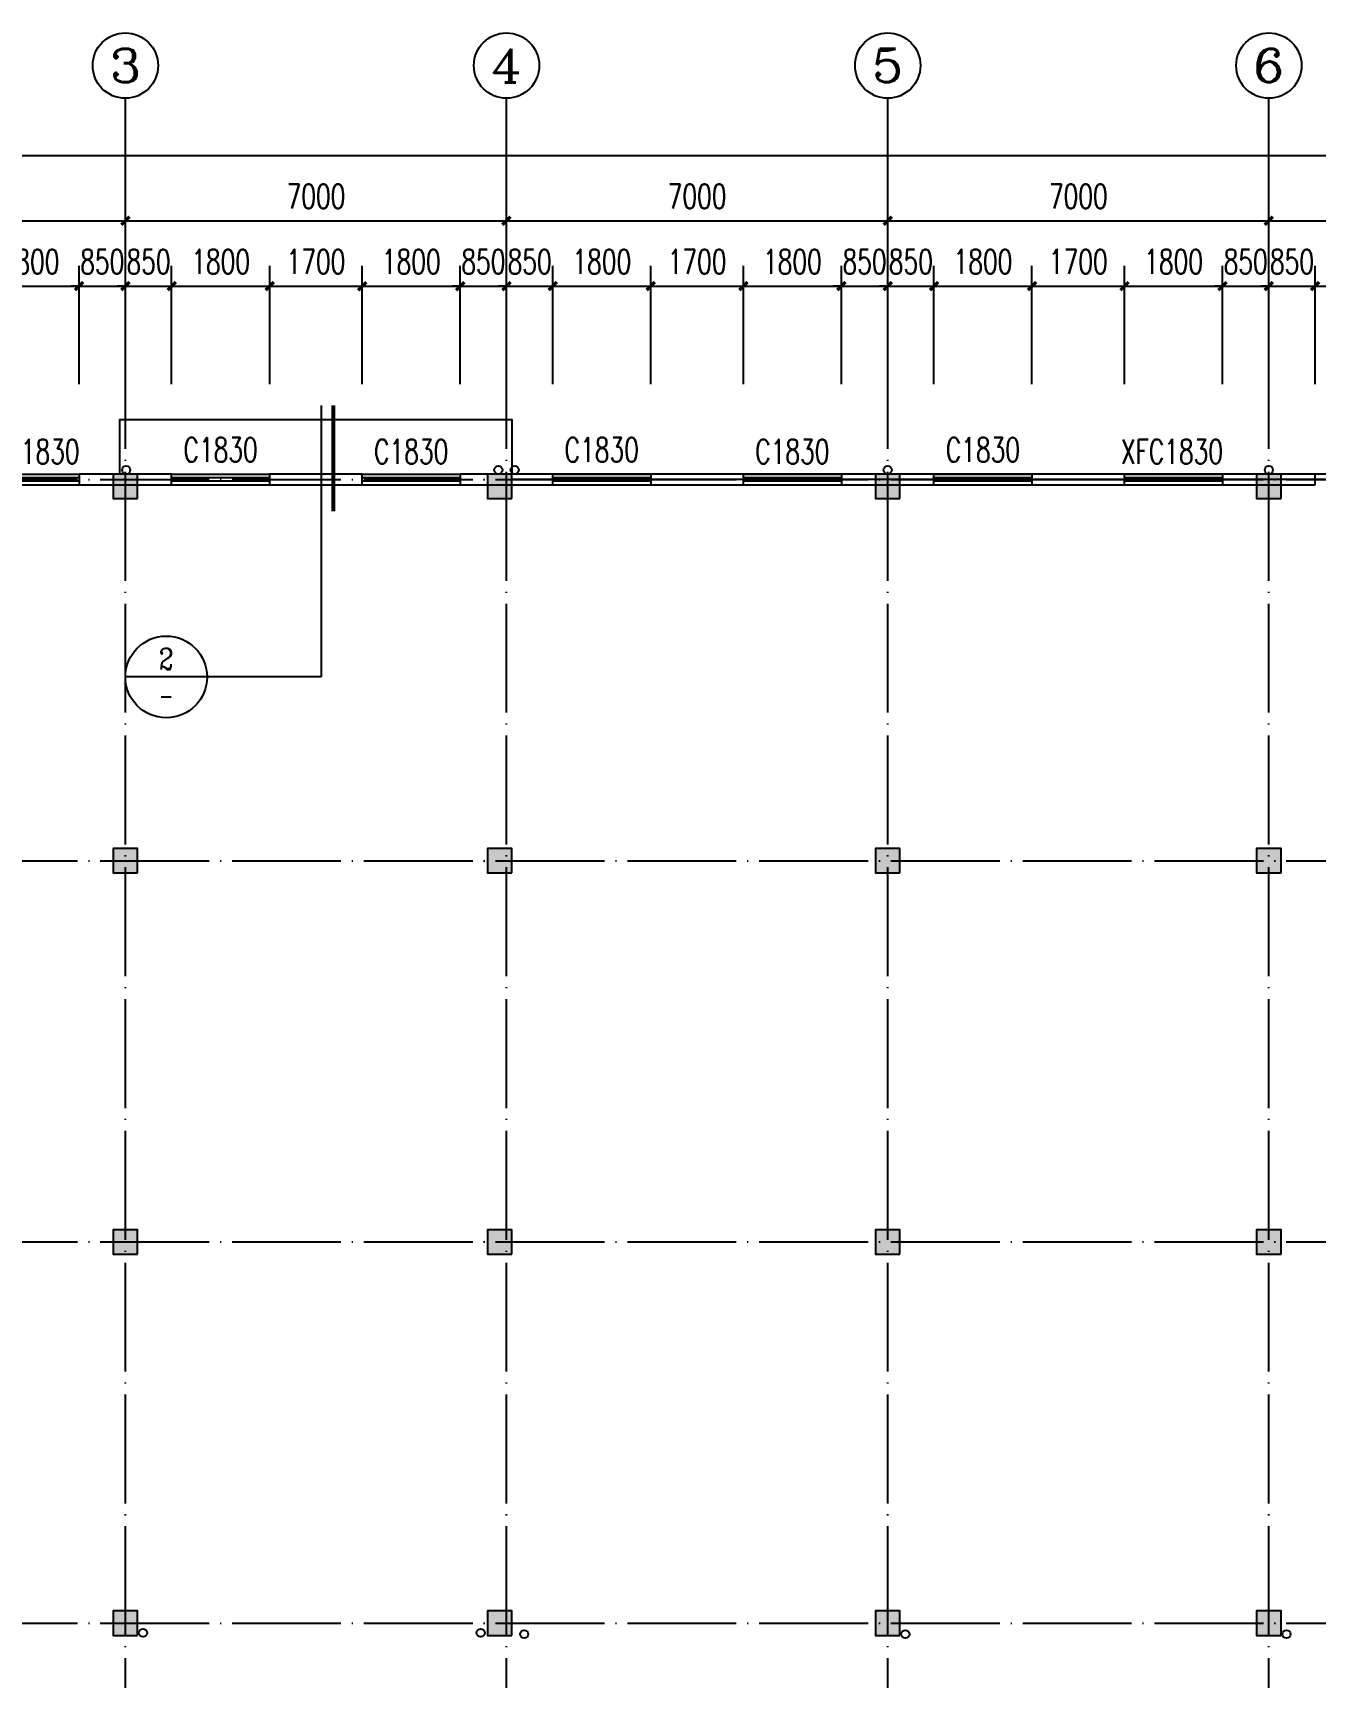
# Model space of a CAD drawing. Extents: x -4747 to 1060961, y -766984 to 396631.
# Drawn here: x 490846 to 514395, y -48053 to -17864 of the extents above; entities that cross this region are included whole.
import ezdxf
from ezdxf.enums import TextEntityAlignment as Align

# ---------------------------------------------------------------- set-up
doc = ezdxf.new("R2010")
doc.units = 0
doc.header["$LTSCALE"] = 1000
doc.header["$MEASUREMENT"] = 0
doc.linetypes.add('DOTE', pattern=[2.42, 2, -0.2, 0.02, -0.2])
doc.layers.get('0').update_dxf_attribs({"linetype": 'CONTINUOUS'})
doc.layers.get('DEFPOINTS').update_dxf_attribs({"linetype": 'CONTINUOUS'})
for name, color, linetype in [('AXIS', 3, 'CONTINUOUS'), ('AXIS_TEXT', 7, 'CONTINUOUS'), ('DIM_IDEN', 3, 'CONTINUOUS'), ('DOTE', 1, 'DOTE'), ('PUB_DIM', 3, 'CONTINUOUS'), ('PUB_TEXT', 7, 'CONTINUOUS'), ('WALL', 6, 'CONTINUOUS'), ('WINDOW', 4, 'CONTINUOUS'), ('WINDOW_TEXT', 7, 'CONTINUOUS'), ('屋面', 4, 'CONTINUOUS'), ('柱', 2, 'CONTINUOUS'), ('柱涂实', 54, 'CONTINUOUS'), ('雨水管', 2, 'CONTINUOUS'), ('面积计算', 7, 'CONTINUOUS')]:
    doc.layers.add(name, color=color, linetype=linetype)
doc.styles.add('_TCH_AXIS', font='COMPLEX', dxfattribs={"bigfont": 'GBCBIG'})
doc.styles.add('_TCH_LABEL', font='COMPLEX', dxfattribs={"bigfont": 'GBCBIG'})
doc.styles.add('_TCH_WINDOW', font='SIMPLEX', dxfattribs={"height": 3.5, "bigfont": 'GBCBIG'})
doc.styles.add('COMPLEX', font='complex_.ttf')
doc.styles.add('DIM_FONT', font='SIMPLEX', dxfattribs={"width": 0.7, "bigfont": 'GBCBIG'})
doc.dimstyles.new('DIMN150', dxfattribs={"dimscale": 1.5, "dimtxt": 300, "dimasz": 100, "dimexe": 250, "dimexo": 300, "dimgap": 150, "dimtad": 1, "dimdec": 0, "dimzin": 0, "dimtxsty": 'DIM_FONT', "dimblk": 'ARCHTICK', "dimcen": 0.09, "dimclrt": 7, "dimazin": 3, "dimtfac": 1, "dimtdec": 0, "dimtix": 1, "dimtmove": 0, "dimatfit": 3, "dimtolj": 1, "dimtzin": 0})

# ---------------------------------------------------------------- blocks, each defined once
blk = doc.blocks.new('A$C22EA1380')
at = {"layer": '柱涂实'}
for points in [[(14325, 41750), (14325, 42200), (13875, 42200), (13875, 41750)], [(21200, 41750), (21200, 42200), (20750, 42200), (20750, 41750)], [(28325, 41750), (28325, 42200), (27875, 42200), (27875, 41750)], [(35325, 41750), (35325, 42200), (34875, 42200), (34875, 41750)], [(14325, 34875), (14325, 35325), (13875, 35325), (13875, 34875)], [(21200, 34875), (21200, 35325), (20750, 35325), (20750, 34875)], [(28325, 34875), (28325, 35325), (27875, 35325), (27875, 34875)], [(35325, 34875), (35325, 35325), (34875, 35325), (34875, 34875)], [(14325, 27875), (14325, 28325), (13875, 28325), (13875, 27875)], [(21200, 27875), (21200, 28325), (20750, 28325), (20750, 27875)], [(28325, 27875), (28325, 28325), (27875, 28325), (27875, 27875)], [(35325, 27875), (35325, 28325), (34875, 28325), (34875, 27875)], [(14325, 20875), (14325, 21325), (13875, 21325), (13875, 20875)], [(21200, 20875), (21200, 21325), (20750, 21325), (20750, 20875)], [(28325, 20875), (28325, 21325), (27875, 21325), (27875, 20875)], [(35325, 20875), (35325, 21325), (34875, 21325), (34875, 20875)]]:
    blk.add_hatch(color=256, dxfattribs=at).paths.add_polyline_path(points)
at = {"layer": '柱'}
for points in [[(14325, 41750), (14325, 42200), (13875, 42200), (13875, 41750)], [(21200, 41750), (21200, 42200), (20750, 42200), (20750, 41750)], [(28325, 41750), (28325, 42200), (27875, 42200), (27875, 41750)], [(35325, 41750), (35325, 42200), (34875, 42200), (34875, 41750)], [(14325, 34875), (14325, 35325), (13875, 35325), (13875, 34875)], [(21200, 34875), (21200, 35325), (20750, 35325), (20750, 34875)], [(28325, 34875), (28325, 35325), (27875, 35325), (27875, 34875)], [(35325, 34875), (35325, 35325), (34875, 35325), (34875, 34875)], [(14325, 27875), (14325, 28325), (13875, 28325), (13875, 27875)], [(21200, 27875), (21200, 28325), (20750, 28325), (20750, 27875)], [(28325, 27875), (28325, 28325), (27875, 28325), (27875, 27875)], [(35325, 27875), (35325, 28325), (34875, 28325), (34875, 27875)], [(14325, 20875), (14325, 21325), (13875, 21325), (13875, 20875)], [(21200, 20875), (21200, 21325), (20750, 21325), (20750, 20875)], [(28325, 20875), (28325, 21325), (27875, 21325), (27875, 20875)], [(35325, 20875), (35325, 21325), (34875, 21325), (34875, 20875)]]:
    blk.add_lwpolyline(points, close=True, dxfattribs=at)
at = {"layer": '柱涂实', "linetype": 'CONTINUOUS'}
for points in [[(14325, 41750), (14325, 42200), (13875, 42200), (13875, 41750)], [(21200, 41750), (21200, 42200), (20750, 42200), (20750, 41750)], [(28325, 41750), (28325, 42200), (27875, 42200), (27875, 41750)], [(35325, 41750), (35325, 42200), (34875, 42200), (34875, 41750)], [(14325, 34875), (14325, 35325), (13875, 35325), (13875, 34875)], [(21200, 34875), (21200, 35325), (20750, 35325), (20750, 34875)], [(28325, 34875), (28325, 35325), (27875, 35325), (27875, 34875)], [(35325, 34875), (35325, 35325), (34875, 35325), (34875, 34875)], [(14325, 27875), (14325, 28325), (13875, 28325), (13875, 27875)], [(21200, 27875), (21200, 28325), (20750, 28325), (20750, 27875)], [(28325, 27875), (28325, 28325), (27875, 28325), (27875, 27875)], [(35325, 27875), (35325, 28325), (34875, 28325), (34875, 27875)], [(14325, 20875), (14325, 21325), (13875, 21325), (13875, 20875)], [(21200, 20875), (21200, 21325), (20750, 21325), (20750, 20875)], [(28325, 20875), (28325, 21325), (27875, 21325), (27875, 20875)], [(35325, 20875), (35325, 21325), (34875, 21325), (34875, 20875)]]:
    blk.add_lwpolyline(points, close=True, dxfattribs=at)
blk = doc.blocks.new('_ARCHTICK')
at = {"color": 0, "linetype": 'BYBLOCK', "const_width": 0.4}
blk.add_lwpolyline([(-0.5, -0.5), (0.5, 0.5)], dxfattribs=at)
blk = doc.blocks.new('*D1109')
at = {"layer": 'DEFPOINTS', "color": 0}
for p in [(491695, -22514), (489895, -24764), (491695, -24764)]:
    blk.add_point(p, dxfattribs=at)
at = {"layer": 'PUB_DIM', "color": 0}
for p, q in [((489895, -24314), (489895, -22139)), ((491695, -24314), (491695, -22139)), ((489895, -22514), (491695, -22514))]:
    blk.add_line(p, q, dxfattribs=at)
at = {"layer": 'PUB_DIM', "color": 0, "xscale": 150, "yscale": 150, "zscale": 150, "rotation": 180}
blk.add_blockref('_ARCHTICK', (489895, -22514), dxfattribs=at)
at = {"layer": 'PUB_DIM', "color": 0, "xscale": 150, "yscale": 150, "zscale": 150}
blk.add_blockref('_ARCHTICK', (491695, -22514), dxfattribs=at)
at = {"layer": 'PUB_DIM', "color": 7, "insert": (490795, -22064), "char_height": 450, "attachment_point": 5, "style": 'DIM_FONT'}
blk.add_mtext('\\A1;1800', dxfattribs=at)
blk = doc.blocks.new('*D1110')
at = {"layer": 'DEFPOINTS', "color": 0}
for p in [(492545, -22514), (491695, -24764), (492545, -24764)]:
    blk.add_point(p, dxfattribs=at)
at = {"layer": 'PUB_DIM', "color": 0}
for p, q in [((491695, -24314), (491695, -22139)), ((492545, -24314), (492545, -22139)), ((491695, -22514), (491545, -22514)), ((491695, -22514), (492545, -22514)), ((492545, -22514), (492695, -22514))]:
    blk.add_line(p, q, dxfattribs=at)
at = {"layer": 'PUB_DIM', "color": 0, "xscale": 150, "yscale": 150, "zscale": 150}
blk.add_blockref('_ARCHTICK', (491695, -22514), dxfattribs=at)
at = {"layer": 'PUB_DIM', "color": 0, "xscale": 150, "yscale": 150, "zscale": 150, "rotation": 180}
blk.add_blockref('_ARCHTICK', (492545, -22514), dxfattribs=at)
at = {"layer": 'PUB_DIM', "color": 7, "insert": (492120, -22064), "char_height": 450, "attachment_point": 5, "style": 'DIM_FONT'}
blk.add_mtext('\\A1;850', dxfattribs=at)
blk = doc.blocks.new('*D1111')
at = {"layer": 'DEFPOINTS', "color": 0}
for p in [(493395, -22514), (492545, -24764), (493395, -24764)]:
    blk.add_point(p, dxfattribs=at)
at = {"layer": 'PUB_DIM', "color": 0}
for p, q in [((492545, -24314), (492545, -22139)), ((493395, -24314), (493395, -22139)), ((492545, -22514), (492395, -22514)), ((492545, -22514), (493395, -22514)), ((493395, -22514), (493545, -22514))]:
    blk.add_line(p, q, dxfattribs=at)
at = {"layer": 'PUB_DIM', "color": 0, "xscale": 150, "yscale": 150, "zscale": 150}
blk.add_blockref('_ARCHTICK', (492545, -22514), dxfattribs=at)
at = {"layer": 'PUB_DIM', "color": 0, "xscale": 150, "yscale": 150, "zscale": 150, "rotation": 180}
blk.add_blockref('_ARCHTICK', (493395, -22514), dxfattribs=at)
at = {"layer": 'PUB_DIM', "color": 7, "insert": (492970, -22064), "char_height": 450, "attachment_point": 5, "style": 'DIM_FONT'}
blk.add_mtext('\\A1;850', dxfattribs=at)
blk = doc.blocks.new('*D1112')
at = {"layer": 'DEFPOINTS', "color": 0}
for p in [(495195, -22514), (493395, -24764), (495195, -24764)]:
    blk.add_point(p, dxfattribs=at)
at = {"layer": 'PUB_DIM', "color": 0}
for p, q in [((493395, -24314), (493395, -22139)), ((495195, -24314), (495195, -22139)), ((493395, -22514), (495195, -22514))]:
    blk.add_line(p, q, dxfattribs=at)
at = {"layer": 'PUB_DIM', "color": 0, "xscale": 150, "yscale": 150, "zscale": 150, "rotation": 180}
blk.add_blockref('_ARCHTICK', (493395, -22514), dxfattribs=at)
at = {"layer": 'PUB_DIM', "color": 0, "xscale": 150, "yscale": 150, "zscale": 150}
blk.add_blockref('_ARCHTICK', (495195, -22514), dxfattribs=at)
at = {"layer": 'PUB_DIM', "color": 7, "insert": (494295, -22064), "char_height": 450, "attachment_point": 5, "style": 'DIM_FONT'}
blk.add_mtext('\\A1;1800', dxfattribs=at)
blk = doc.blocks.new('*D1113')
at = {"layer": 'DEFPOINTS', "color": 0}
for p in [(496895, -22514), (495195, -24764), (496895, -24764)]:
    blk.add_point(p, dxfattribs=at)
at = {"layer": 'PUB_DIM', "color": 0}
for p, q in [((495195, -24314), (495195, -22139)), ((496895, -24314), (496895, -22139)), ((495195, -22514), (496895, -22514))]:
    blk.add_line(p, q, dxfattribs=at)
at = {"layer": 'PUB_DIM', "color": 0, "xscale": 150, "yscale": 150, "zscale": 150, "rotation": 180}
blk.add_blockref('_ARCHTICK', (495195, -22514), dxfattribs=at)
at = {"layer": 'PUB_DIM', "color": 0, "xscale": 150, "yscale": 150, "zscale": 150}
blk.add_blockref('_ARCHTICK', (496895, -22514), dxfattribs=at)
at = {"layer": 'PUB_DIM', "color": 7, "insert": (496045, -22064), "char_height": 450, "attachment_point": 5, "style": 'DIM_FONT'}
blk.add_mtext('\\A1;1700', dxfattribs=at)
blk = doc.blocks.new('*D1114')
at = {"layer": 'DEFPOINTS', "color": 0}
for p in [(498695, -22514), (496895, -24764), (498695, -24764)]:
    blk.add_point(p, dxfattribs=at)
at = {"layer": 'PUB_DIM', "color": 0}
for p, q in [((496895, -24314), (496895, -22139)), ((498695, -24314), (498695, -22139)), ((496895, -22514), (498695, -22514))]:
    blk.add_line(p, q, dxfattribs=at)
at = {"layer": 'PUB_DIM', "color": 0, "xscale": 150, "yscale": 150, "zscale": 150, "rotation": 180}
blk.add_blockref('_ARCHTICK', (496895, -22514), dxfattribs=at)
at = {"layer": 'PUB_DIM', "color": 0, "xscale": 150, "yscale": 150, "zscale": 150}
blk.add_blockref('_ARCHTICK', (498695, -22514), dxfattribs=at)
at = {"layer": 'PUB_DIM', "color": 7, "insert": (497795, -22064), "char_height": 450, "attachment_point": 5, "style": 'DIM_FONT'}
blk.add_mtext('\\A1;1800', dxfattribs=at)
blk = doc.blocks.new('*D1115')
at = {"layer": 'DEFPOINTS', "color": 0}
for p in [(499545, -22514), (498695, -24764), (499545, -24764)]:
    blk.add_point(p, dxfattribs=at)
at = {"layer": 'PUB_DIM', "color": 0}
for p, q in [((498695, -24314), (498695, -22139)), ((499545, -24314), (499545, -22139)), ((498695, -22514), (498545, -22514)), ((498695, -22514), (499545, -22514)), ((499545, -22514), (499695, -22514))]:
    blk.add_line(p, q, dxfattribs=at)
at = {"layer": 'PUB_DIM', "color": 0, "xscale": 150, "yscale": 150, "zscale": 150}
blk.add_blockref('_ARCHTICK', (498695, -22514), dxfattribs=at)
at = {"layer": 'PUB_DIM', "color": 0, "xscale": 150, "yscale": 150, "zscale": 150, "rotation": 180}
blk.add_blockref('_ARCHTICK', (499545, -22514), dxfattribs=at)
at = {"layer": 'PUB_DIM', "color": 7, "insert": (499120, -22064), "char_height": 450, "attachment_point": 5, "style": 'DIM_FONT'}
blk.add_mtext('\\A1;850', dxfattribs=at)
blk = doc.blocks.new('*D1116')
at = {"layer": 'DEFPOINTS', "color": 0}
for p in [(500395, -22514), (499545, -24764), (500395, -24764)]:
    blk.add_point(p, dxfattribs=at)
at = {"layer": 'PUB_DIM', "color": 0}
for p, q in [((499545, -24314), (499545, -22139)), ((500395, -24314), (500395, -22139)), ((499545, -22514), (499395, -22514)), ((499545, -22514), (500395, -22514)), ((500395, -22514), (500545, -22514))]:
    blk.add_line(p, q, dxfattribs=at)
at = {"layer": 'PUB_DIM', "color": 0, "xscale": 150, "yscale": 150, "zscale": 150}
blk.add_blockref('_ARCHTICK', (499545, -22514), dxfattribs=at)
at = {"layer": 'PUB_DIM', "color": 0, "xscale": 150, "yscale": 150, "zscale": 150, "rotation": 180}
blk.add_blockref('_ARCHTICK', (500395, -22514), dxfattribs=at)
at = {"layer": 'PUB_DIM', "color": 7, "insert": (499970, -22064), "char_height": 450, "attachment_point": 5, "style": 'DIM_FONT'}
blk.add_mtext('\\A1;850', dxfattribs=at)
blk = doc.blocks.new('*D1117')
at = {"layer": 'DEFPOINTS', "color": 0}
for p in [(502195, -22514), (500395, -24764), (502195, -24764)]:
    blk.add_point(p, dxfattribs=at)
at = {"layer": 'PUB_DIM', "color": 0}
for p, q in [((500395, -24314), (500395, -22139)), ((502195, -24314), (502195, -22139)), ((500395, -22514), (502195, -22514))]:
    blk.add_line(p, q, dxfattribs=at)
at = {"layer": 'PUB_DIM', "color": 0, "xscale": 150, "yscale": 150, "zscale": 150, "rotation": 180}
blk.add_blockref('_ARCHTICK', (500395, -22514), dxfattribs=at)
at = {"layer": 'PUB_DIM', "color": 0, "xscale": 150, "yscale": 150, "zscale": 150}
blk.add_blockref('_ARCHTICK', (502195, -22514), dxfattribs=at)
at = {"layer": 'PUB_DIM', "color": 7, "insert": (501295, -22064), "char_height": 450, "attachment_point": 5, "style": 'DIM_FONT'}
blk.add_mtext('\\A1;1800', dxfattribs=at)
blk = doc.blocks.new('*D1118')
at = {"layer": 'DEFPOINTS', "color": 0}
for p in [(503895, -22514), (502195, -24764), (503895, -24764)]:
    blk.add_point(p, dxfattribs=at)
at = {"layer": 'PUB_DIM', "color": 0}
for p, q in [((502195, -24314), (502195, -22139)), ((503895, -24314), (503895, -22139)), ((502195, -22514), (503895, -22514))]:
    blk.add_line(p, q, dxfattribs=at)
at = {"layer": 'PUB_DIM', "color": 0, "xscale": 150, "yscale": 150, "zscale": 150, "rotation": 180}
blk.add_blockref('_ARCHTICK', (502195, -22514), dxfattribs=at)
at = {"layer": 'PUB_DIM', "color": 0, "xscale": 150, "yscale": 150, "zscale": 150}
blk.add_blockref('_ARCHTICK', (503895, -22514), dxfattribs=at)
at = {"layer": 'PUB_DIM', "color": 7, "insert": (503045, -22064), "char_height": 450, "attachment_point": 5, "style": 'DIM_FONT'}
blk.add_mtext('\\A1;1700', dxfattribs=at)
blk = doc.blocks.new('*D1119')
at = {"layer": 'DEFPOINTS', "color": 0}
for p in [(505695, -22514), (503895, -24764), (505695, -24764)]:
    blk.add_point(p, dxfattribs=at)
at = {"layer": 'PUB_DIM', "color": 0}
for p, q in [((503895, -24314), (503895, -22139)), ((505695, -24314), (505695, -22139)), ((503895, -22514), (505695, -22514))]:
    blk.add_line(p, q, dxfattribs=at)
at = {"layer": 'PUB_DIM', "color": 0, "xscale": 150, "yscale": 150, "zscale": 150, "rotation": 180}
blk.add_blockref('_ARCHTICK', (503895, -22514), dxfattribs=at)
at = {"layer": 'PUB_DIM', "color": 0, "xscale": 150, "yscale": 150, "zscale": 150}
blk.add_blockref('_ARCHTICK', (505695, -22514), dxfattribs=at)
at = {"layer": 'PUB_DIM', "color": 7, "insert": (504795, -22064), "char_height": 450, "attachment_point": 5, "style": 'DIM_FONT'}
blk.add_mtext('\\A1;1800', dxfattribs=at)
blk = doc.blocks.new('*D1120')
at = {"layer": 'DEFPOINTS', "color": 0}
for p in [(506545, -22514), (505695, -24764), (506545, -24764)]:
    blk.add_point(p, dxfattribs=at)
at = {"layer": 'PUB_DIM', "color": 0}
for p, q in [((505695, -24314), (505695, -22139)), ((506545, -24314), (506545, -22139)), ((505695, -22514), (505545, -22514)), ((505695, -22514), (506545, -22514)), ((506545, -22514), (506695, -22514))]:
    blk.add_line(p, q, dxfattribs=at)
at = {"layer": 'PUB_DIM', "color": 0, "xscale": 150, "yscale": 150, "zscale": 150}
blk.add_blockref('_ARCHTICK', (505695, -22514), dxfattribs=at)
at = {"layer": 'PUB_DIM', "color": 0, "xscale": 150, "yscale": 150, "zscale": 150, "rotation": 180}
blk.add_blockref('_ARCHTICK', (506545, -22514), dxfattribs=at)
at = {"layer": 'PUB_DIM', "color": 7, "insert": (506120, -22064), "char_height": 450, "attachment_point": 5, "style": 'DIM_FONT'}
blk.add_mtext('\\A1;850', dxfattribs=at)
blk = doc.blocks.new('*D1121')
at = {"layer": 'DEFPOINTS', "color": 0}
for p in [(507395, -22514), (506545, -24764), (507395, -24764)]:
    blk.add_point(p, dxfattribs=at)
at = {"layer": 'PUB_DIM', "color": 0}
for p, q in [((506545, -24314), (506545, -22139)), ((507395, -24314), (507395, -22139)), ((506545, -22514), (506395, -22514)), ((506545, -22514), (507395, -22514)), ((507395, -22514), (507545, -22514))]:
    blk.add_line(p, q, dxfattribs=at)
at = {"layer": 'PUB_DIM', "color": 0, "xscale": 150, "yscale": 150, "zscale": 150}
blk.add_blockref('_ARCHTICK', (506545, -22514), dxfattribs=at)
at = {"layer": 'PUB_DIM', "color": 0, "xscale": 150, "yscale": 150, "zscale": 150, "rotation": 180}
blk.add_blockref('_ARCHTICK', (507395, -22514), dxfattribs=at)
at = {"layer": 'PUB_DIM', "color": 7, "insert": (506970, -22064), "char_height": 450, "attachment_point": 5, "style": 'DIM_FONT'}
blk.add_mtext('\\A1;850', dxfattribs=at)
blk = doc.blocks.new('*D1122')
at = {"layer": 'DEFPOINTS', "color": 0}
for p in [(509195, -22514), (507395, -24764), (509195, -24764)]:
    blk.add_point(p, dxfattribs=at)
at = {"layer": 'PUB_DIM', "color": 0}
for p, q in [((507395, -24314), (507395, -22139)), ((509195, -24314), (509195, -22139)), ((507395, -22514), (509195, -22514))]:
    blk.add_line(p, q, dxfattribs=at)
at = {"layer": 'PUB_DIM', "color": 0, "xscale": 150, "yscale": 150, "zscale": 150, "rotation": 180}
blk.add_blockref('_ARCHTICK', (507395, -22514), dxfattribs=at)
at = {"layer": 'PUB_DIM', "color": 0, "xscale": 150, "yscale": 150, "zscale": 150}
blk.add_blockref('_ARCHTICK', (509195, -22514), dxfattribs=at)
at = {"layer": 'PUB_DIM', "color": 7, "insert": (508295, -22064), "char_height": 450, "attachment_point": 5, "style": 'DIM_FONT'}
blk.add_mtext('\\A1;1800', dxfattribs=at)
blk = doc.blocks.new('*D1123')
at = {"layer": 'DEFPOINTS', "color": 0}
for p in [(510895, -22514), (509195, -24764), (510895, -24764)]:
    blk.add_point(p, dxfattribs=at)
at = {"layer": 'PUB_DIM', "color": 0}
for p, q in [((509195, -24314), (509195, -22139)), ((510895, -24314), (510895, -22139)), ((509195, -22514), (510895, -22514))]:
    blk.add_line(p, q, dxfattribs=at)
at = {"layer": 'PUB_DIM', "color": 0, "xscale": 150, "yscale": 150, "zscale": 150, "rotation": 180}
blk.add_blockref('_ARCHTICK', (509195, -22514), dxfattribs=at)
at = {"layer": 'PUB_DIM', "color": 0, "xscale": 150, "yscale": 150, "zscale": 150}
blk.add_blockref('_ARCHTICK', (510895, -22514), dxfattribs=at)
at = {"layer": 'PUB_DIM', "color": 7, "insert": (510045, -22064), "char_height": 450, "attachment_point": 5, "style": 'DIM_FONT'}
blk.add_mtext('\\A1;1700', dxfattribs=at)
blk = doc.blocks.new('*D1124')
at = {"layer": 'DEFPOINTS', "color": 0}
for p in [(512695, -22514), (510895, -24764), (512695, -24764)]:
    blk.add_point(p, dxfattribs=at)
at = {"layer": 'PUB_DIM', "color": 0}
for p, q in [((510895, -24314), (510895, -22139)), ((512695, -24314), (512695, -22139)), ((510895, -22514), (512695, -22514))]:
    blk.add_line(p, q, dxfattribs=at)
at = {"layer": 'PUB_DIM', "color": 0, "xscale": 150, "yscale": 150, "zscale": 150, "rotation": 180}
blk.add_blockref('_ARCHTICK', (510895, -22514), dxfattribs=at)
at = {"layer": 'PUB_DIM', "color": 0, "xscale": 150, "yscale": 150, "zscale": 150}
blk.add_blockref('_ARCHTICK', (512695, -22514), dxfattribs=at)
at = {"layer": 'PUB_DIM', "color": 7, "insert": (511795, -22064), "char_height": 450, "attachment_point": 5, "style": 'DIM_FONT'}
blk.add_mtext('\\A1;1800', dxfattribs=at)
blk = doc.blocks.new('*D1125')
at = {"layer": 'DEFPOINTS', "color": 0}
for p in [(513545, -22514), (512695, -24764), (513545, -24764)]:
    blk.add_point(p, dxfattribs=at)
at = {"layer": 'PUB_DIM', "color": 0}
for p, q in [((512695, -24314), (512695, -22139)), ((513545, -24314), (513545, -22139)), ((512695, -22514), (512545, -22514)), ((512695, -22514), (513545, -22514)), ((513545, -22514), (513695, -22514))]:
    blk.add_line(p, q, dxfattribs=at)
at = {"layer": 'PUB_DIM', "color": 0, "xscale": 150, "yscale": 150, "zscale": 150}
blk.add_blockref('_ARCHTICK', (512695, -22514), dxfattribs=at)
at = {"layer": 'PUB_DIM', "color": 0, "xscale": 150, "yscale": 150, "zscale": 150, "rotation": 180}
blk.add_blockref('_ARCHTICK', (513545, -22514), dxfattribs=at)
at = {"layer": 'PUB_DIM', "color": 7, "insert": (513120, -22064), "char_height": 450, "attachment_point": 5, "style": 'DIM_FONT'}
blk.add_mtext('\\A1;850', dxfattribs=at)
blk = doc.blocks.new('*D1126')
at = {"layer": 'DEFPOINTS', "color": 0}
for p in [(514395, -22514), (513545, -24764), (514395, -24764)]:
    blk.add_point(p, dxfattribs=at)
at = {"layer": 'PUB_DIM', "color": 0}
for p, q in [((513545, -24314), (513545, -22139)), ((514395, -24314), (514395, -22139)), ((513545, -22514), (513395, -22514)), ((513545, -22514), (514395, -22514)), ((514395, -22514), (514545, -22514))]:
    blk.add_line(p, q, dxfattribs=at)
at = {"layer": 'PUB_DIM', "color": 0, "xscale": 150, "yscale": 150, "zscale": 150}
blk.add_blockref('_ARCHTICK', (513545, -22514), dxfattribs=at)
at = {"layer": 'PUB_DIM', "color": 0, "xscale": 150, "yscale": 150, "zscale": 150, "rotation": 180}
blk.add_blockref('_ARCHTICK', (514395, -22514), dxfattribs=at)
at = {"layer": 'PUB_DIM', "color": 7, "insert": (513970, -22064), "char_height": 450, "attachment_point": 5, "style": 'DIM_FONT'}
blk.add_mtext('\\A1;850', dxfattribs=at)
blk = doc.blocks.new('*D1127')
at = {"layer": 'DEFPOINTS', "color": 0}
for p in [(516195, -22514), (514395, -24764), (516195, -24764)]:
    blk.add_point(p, dxfattribs=at)
at = {"layer": 'PUB_DIM', "color": 0}
for p, q in [((514395, -24314), (514395, -22139)), ((516195, -24314), (516195, -22139)), ((514395, -22514), (516195, -22514))]:
    blk.add_line(p, q, dxfattribs=at)
at = {"layer": 'PUB_DIM', "color": 0, "xscale": 150, "yscale": 150, "zscale": 150, "rotation": 180}
blk.add_blockref('_ARCHTICK', (514395, -22514), dxfattribs=at)
at = {"layer": 'PUB_DIM', "color": 0, "xscale": 150, "yscale": 150, "zscale": 150}
blk.add_blockref('_ARCHTICK', (516195, -22514), dxfattribs=at)
at = {"layer": 'PUB_DIM', "color": 7, "insert": (515295, -22064), "char_height": 450, "attachment_point": 5, "style": 'DIM_FONT'}
blk.add_mtext('\\A1;1800', dxfattribs=at)
blk = doc.blocks.new('*D1326')
at = {"layer": 'AXIS', "color": 0}
for p, q in [((485545, -24614), (485545, -20939)), ((492545, -24614), (492545, -20939)), ((485545, -21314), (492545, -21314))]:
    blk.add_line(p, q, dxfattribs=at)
at = {"layer": 'DEFPOINTS', "color": 0}
for p in [(492545, -21314), (485545, -25064), (492545, -25064)]:
    blk.add_point(p, dxfattribs=at)
at = {"layer": 'AXIS', "color": 0, "xscale": 150, "yscale": 150, "zscale": 150, "rotation": 180}
blk.add_blockref('_ARCHTICK', (485545, -21314), dxfattribs=at)
at = {"layer": 'AXIS', "color": 0, "xscale": 150, "yscale": 150, "zscale": 150}
blk.add_blockref('_ARCHTICK', (492545, -21314), dxfattribs=at)
at = {"layer": 'AXIS', "color": 7, "insert": (489045, -20864), "char_height": 450, "attachment_point": 5, "style": 'DIM_FONT'}
blk.add_mtext('\\A1;7000', dxfattribs=at)
blk = doc.blocks.new('*D1327')
at = {"layer": 'AXIS', "color": 0}
for p, q in [((492545, -24614), (492545, -20939)), ((499545, -24614), (499545, -20939)), ((492545, -21314), (499545, -21314))]:
    blk.add_line(p, q, dxfattribs=at)
at = {"layer": 'DEFPOINTS', "color": 0}
for p in [(499545, -21314), (492545, -25064), (499545, -25064)]:
    blk.add_point(p, dxfattribs=at)
at = {"layer": 'AXIS', "color": 0, "xscale": 150, "yscale": 150, "zscale": 150, "rotation": 180}
blk.add_blockref('_ARCHTICK', (492545, -21314), dxfattribs=at)
at = {"layer": 'AXIS', "color": 0, "xscale": 150, "yscale": 150, "zscale": 150}
blk.add_blockref('_ARCHTICK', (499545, -21314), dxfattribs=at)
at = {"layer": 'AXIS', "color": 7, "insert": (496045, -20864), "char_height": 450, "attachment_point": 5, "style": 'DIM_FONT'}
blk.add_mtext('\\A1;7000', dxfattribs=at)
blk = doc.blocks.new('*D1328')
at = {"layer": 'AXIS', "color": 0}
for p, q in [((499545, -24614), (499545, -20939)), ((506545, -24614), (506545, -20939)), ((499545, -21314), (506545, -21314))]:
    blk.add_line(p, q, dxfattribs=at)
at = {"layer": 'DEFPOINTS', "color": 0}
for p in [(506545, -21314), (499545, -25064), (506545, -25064)]:
    blk.add_point(p, dxfattribs=at)
at = {"layer": 'AXIS', "color": 0, "xscale": 150, "yscale": 150, "zscale": 150, "rotation": 180}
blk.add_blockref('_ARCHTICK', (499545, -21314), dxfattribs=at)
at = {"layer": 'AXIS', "color": 0, "xscale": 150, "yscale": 150, "zscale": 150}
blk.add_blockref('_ARCHTICK', (506545, -21314), dxfattribs=at)
at = {"layer": 'AXIS', "color": 7, "insert": (503045, -20864), "char_height": 450, "attachment_point": 5, "style": 'DIM_FONT'}
blk.add_mtext('\\A1;7000', dxfattribs=at)
blk = doc.blocks.new('*D1329')
at = {"layer": 'AXIS', "color": 0}
for p, q in [((506545, -24614), (506545, -20939)), ((513545, -24614), (513545, -20939)), ((506545, -21314), (513545, -21314))]:
    blk.add_line(p, q, dxfattribs=at)
at = {"layer": 'DEFPOINTS', "color": 0}
for p in [(513545, -21314), (506545, -25064), (513545, -25064)]:
    blk.add_point(p, dxfattribs=at)
at = {"layer": 'AXIS', "color": 0, "xscale": 150, "yscale": 150, "zscale": 150, "rotation": 180}
blk.add_blockref('_ARCHTICK', (506545, -21314), dxfattribs=at)
at = {"layer": 'AXIS', "color": 0, "xscale": 150, "yscale": 150, "zscale": 150}
blk.add_blockref('_ARCHTICK', (513545, -21314), dxfattribs=at)
at = {"layer": 'AXIS', "color": 7, "insert": (510045, -20864), "char_height": 450, "attachment_point": 5, "style": 'DIM_FONT'}
blk.add_mtext('\\A1;7000', dxfattribs=at)
blk = doc.blocks.new('*D1330')
at = {"layer": 'AXIS', "color": 0}
for p, q in [((513545, -24614), (513545, -20939)), ((520545, -24614), (520545, -20939)), ((513545, -21314), (520545, -21314))]:
    blk.add_line(p, q, dxfattribs=at)
at = {"layer": 'DEFPOINTS', "color": 0}
for p in [(520545, -21314), (513545, -25064), (520545, -25064)]:
    blk.add_point(p, dxfattribs=at)
at = {"layer": 'AXIS', "color": 0, "xscale": 150, "yscale": 150, "zscale": 150, "rotation": 180}
blk.add_blockref('_ARCHTICK', (513545, -21314), dxfattribs=at)
at = {"layer": 'AXIS', "color": 0, "xscale": 150, "yscale": 150, "zscale": 150}
blk.add_blockref('_ARCHTICK', (520545, -21314), dxfattribs=at)
at = {"layer": 'AXIS', "color": 7, "insert": (517045, -20864), "char_height": 450, "attachment_point": 5, "style": 'DIM_FONT'}
blk.add_mtext('\\A1;7000', dxfattribs=at)
blk = doc.blocks.new('*D1341')
at = {"layer": 'AXIS', "color": 0}
for p, q in [((478445, -24314), (478445, -19739)), ((578945, -24314), (578945, -19739)), ((478445, -20114), (578945, -20114))]:
    blk.add_line(p, q, dxfattribs=at)
at = {"layer": 'DEFPOINTS', "color": 0}
for p in [(578945, -20114), (478445, -24764), (578945, -24764)]:
    blk.add_point(p, dxfattribs=at)
at = {"layer": 'AXIS', "color": 0, "xscale": 150, "yscale": 150, "zscale": 150, "rotation": 180}
blk.add_blockref('_ARCHTICK', (478445, -20114), dxfattribs=at)
at = {"layer": 'AXIS', "color": 0, "xscale": 150, "yscale": 150, "zscale": 150}
blk.add_blockref('_ARCHTICK', (578945, -20114), dxfattribs=at)
at = {"layer": 'AXIS', "color": 7, "insert": (528695, -19664), "char_height": 450, "attachment_point": 5, "style": 'DIM_FONT'}
blk.add_mtext('\\A1;100500', dxfattribs=at)
blk = doc.blocks.new('$WINLIB2D$00000001')
at = {"color": 0}
for points in [[(-0.5, 0.5), (-0.5, -0.5)], [(-0.5, 0.5), (0.5, 0.5)], [(0.5, -0.5), (0.5, 0.5)], [(0.5, 0.167), (-0.5, 0.167)], [(0.5, -0.167), (-0.5, -0.167)], [(-0.5, -0.5), (0.5, -0.5)]]:
    blk.add_lwpolyline(points, dxfattribs=at)
blk = doc.blocks.new('_AXISO')
blk.add_circle((0, 0), 0.5)
at = {"layer": 'AXIS_TEXT', "style": 'COMPLEX', "width": 1.041667}
blk.add_attdef('A', text='', height=0.56, dxfattribs=at).set_placement((-0.25, -0.28), (0.25, -0.28), align=Align.FIT)

msp = doc.modelspace()

# ---------------------------------------------------------------- linework, layer by layer
at = {"layer": 'AXIS'}
for p, q in [((492544.9, -25064.3), (492544.9, -19064.3)), ((499544.9, -25064.3), (499544.9, -19064.3)), ((506544.9, -25064.3), (506544.9, -19064.3)), ((513544.9, -25064.3), (513544.9, -19064.3))]:
    msp.add_line(p, q, dxfattribs=at)
at = {"layer": 'DIM_IDEN'}
for p, q in [((496139, -24703.9), (496139, -29689.9)), ((494044.9, -29689.9), (492544.9, -29689.9)), ((496139, -29689.9), (494044.9, -29689.9))]:
    msp.add_line(p, q, dxfattribs=at)
at = {"layer": 'DIM_IDEN', "const_width": 75}
msp.add_lwpolyline([(496364, -24703.9), (496364, -26651.4)], dxfattribs=at)
at = {"layer": 'DIM_IDEN'}
msp.add_circle((493294.9, -29689.9), 750, dxfattribs=at)
at = {"layer": 'DOTE'}
for p, q in [((492544.9, -69064.3), (492544.9, -25064.3)), ((499544.9, -69064.3), (499544.9, -25064.3)), ((506544.9, -69064.3), (506544.9, -25064.3)), ((513544.9, -69064.3), (513544.9, -25064.3)), ((475144.9, -26064.3), (579844.9, -26064.3)), ((475144.9, -33064.3), (579844.9, -33064.3)), ((475144.9, -40064.3), (579844.9, -40064.3)), ((475144.9, -47064.3), (579844.9, -47064.3))]:
    msp.add_line(p, q, dxfattribs=at)
at = {"layer": 'WALL'}
for p, q in [((493394.9, -25964.3), (491694.9, -25964.3)), ((491694.9, -25964.3), (491694.9, -26164.3)), ((491694.9, -26164.3), (493394.9, -26164.3)), ((493394.9, -26164.3), (493394.9, -25964.3)), ((496894.9, -25964.3), (495194.9, -25964.3)), ((495194.9, -25964.3), (495194.9, -26164.3)), ((495194.9, -26164.3), (496894.9, -26164.3)), ((496894.9, -26164.3), (496894.9, -25964.3)), ((500394.9, -25964.3), (498694.9, -25964.3)), ((498694.9, -25964.3), (498694.9, -26164.3)), ((498694.9, -26164.3), (500394.9, -26164.3)), ((500394.9, -26164.3), (500394.9, -25964.3)), ((503894.9, -25964.3), (502194.9, -25964.3)), ((502194.9, -25964.3), (502194.9, -26164.3)), ((502194.9, -26164.3), (503894.9, -26164.3)), ((503894.9, -26164.3), (503894.9, -25964.3)), ((507394.9, -25964.3), (505694.9, -25964.3)), ((505694.9, -25964.3), (505694.9, -26164.3)), ((505694.9, -26164.3), (507394.9, -26164.3)), ((507394.9, -26164.3), (507394.9, -25964.3)), ((510894.9, -25964.3), (509194.9, -25964.3)), ((509194.9, -25964.3), (509194.9, -26164.3)), ((509194.9, -26164.3), (510894.9, -26164.3)), ((510894.9, -26164.3), (510894.9, -25964.3)), ((514394.9, -25964.3), (512694.9, -25964.3)), ((512694.9, -25964.3), (512694.9, -26164.3)), ((512694.9, -26164.3), (514394.9, -26164.3)), ((514394.9, -26164.3), (514394.9, -25964.3))]:
    msp.add_line(p, q, dxfattribs=at)
at = {"layer": '屋面'}
for points in [[(492444.9, -25964.3), (492444.9, -24964.3), (499644.9, -24964.3), (499644.9, -25964.3)], [(527644.9, -25964.3), (499644.9, -25964.3)], [(527644.9, -26064.3), (499644.9, -26064.3)]]:
    msp.add_lwpolyline(points, dxfattribs=at)
at = {"layer": '雨水管'}
for centre in [(492559.5, -25889.3), (499394.9, -25889.3), (499694.9, -25889.3), (499694.9, -25889.3), (506544.9, -25889.3), (506544.9, -25889.3), (513544.9, -25889.3), (513544.9, -25889.3), (492869.9, -47239.3), (499069.9, -47239.3), (499869.9, -47264.3), (506869.9, -47264.3), (513869.9, -47264.3)]:
    msp.add_circle(centre, 75, dxfattribs=at)

# ---------------------------------------------------------------- block references
at = {"layer": 'AXIS'}
ref = msp.add_blockref('_AXISO', (492544.9, -18464.3), dxfattribs=dict(at, xscale=1200, yscale=1200, zscale=1200))
ref.add_attrib('A', '3', dxfattribs={"layer": 'AXIS_TEXT', "height": 612, "style": '_TCH_AXIS', "width": 1.410273}).set_placement((492257.2, -18770.3), (492832.6, -18770.3), align=Align.FIT)
ref = msp.add_blockref('_AXISO', (499544.9, -18464.3), dxfattribs=dict(at, xscale=1200, yscale=1200, zscale=1200))
ref.add_attrib('A', '4', dxfattribs={"layer": 'AXIS_TEXT', "height": 618, "style": '_TCH_AXIS', "width": 1.208068}).set_placement((499260.5, -18773.3), (499829.4, -18773.3), align=Align.FIT)
ref = msp.add_blockref('_AXISO', (506544.9, -18464.3), dxfattribs=dict(at, xscale=1200, yscale=1200, zscale=1200))
ref.add_attrib('A', '5', dxfattribs={"layer": 'AXIS_TEXT', "height": 612, "style": '_TCH_AXIS', "width": 1.410273}).set_placement((506257.2, -18770.3), (506832.6, -18770.3), align=Align.FIT)
ref = msp.add_blockref('_AXISO', (513544.9, -18464.3), dxfattribs=dict(at, xscale=1200, yscale=1200, zscale=1200))
ref.add_attrib('A', '6', dxfattribs={"layer": 'AXIS_TEXT', "height": 612, "style": '_TCH_AXIS', "width": 1.410273}).set_placement((513257.2, -18770.3), (513832.6, -18770.3), align=Align.FIT)
at = {"layer": 'WINDOW'}
ref = msp.add_blockref('$WINLIB2D$00000001', (490794.9, -26064.3), dxfattribs=dict(at, xscale=1800, yscale=-200, zscale=1800))
ref.add_attrib('A', 'XFC1830', (489827.4, -25774.9), dxfattribs={"layer": 'WINDOW_TEXT', "height": 446.25, "style": '_TCH_WINDOW', "width": 0.705882})
ref = msp.add_blockref('$WINLIB2D$00000001', (494294.9, -26064.3), dxfattribs=dict(at, xscale=1800, yscale=-200, zscale=1800))
ref.add_attrib('A', 'C1830', (493612.4, -25742.6), dxfattribs={"layer": 'WINDOW_TEXT', "height": 446.25, "style": '_TCH_WINDOW', "width": 0.705882})
ref = msp.add_blockref('$WINLIB2D$00000001', (497794.9, -26064.3), dxfattribs=dict(at, xscale=1800, yscale=-200, zscale=1800))
ref.add_attrib('A', 'C1830', (497112.4, -25774.9), dxfattribs={"layer": 'WINDOW_TEXT', "height": 446.25, "style": '_TCH_WINDOW', "width": 0.705882})
ref = msp.add_blockref('$WINLIB2D$00000001', (501294.9, -26064.3), dxfattribs=dict(at, xscale=1800, yscale=-200, zscale=1800))
ref.add_attrib('A', 'C1830', (500612.4, -25742.6), dxfattribs={"layer": 'WINDOW_TEXT', "height": 446.25, "style": '_TCH_WINDOW', "width": 0.705882})
ref = msp.add_blockref('$WINLIB2D$00000001', (504794.9, -26064.3), dxfattribs=dict(at, xscale=1800, yscale=-200, zscale=1800))
ref.add_attrib('A', 'C1830', (504112.4, -25774.9), dxfattribs={"layer": 'WINDOW_TEXT', "height": 446.25, "style": '_TCH_WINDOW', "width": 0.705882})
ref = msp.add_blockref('$WINLIB2D$00000001', (508294.9, -26064.3), dxfattribs=dict(at, xscale=1800, yscale=-200, zscale=1800))
ref.add_attrib('A', 'C1830', (507612.4, -25742.6), dxfattribs={"layer": 'WINDOW_TEXT', "height": 446.25, "style": '_TCH_WINDOW', "width": 0.705882})
ref = msp.add_blockref('$WINLIB2D$00000001', (511794.9, -26064.3), dxfattribs=dict(at, xscale=1800, yscale=-200, zscale=1800))
ref.add_attrib('A', 'XFC1830', (510827.4, -25774.9), dxfattribs={"layer": 'WINDOW_TEXT', "height": 446.25, "style": '_TCH_WINDOW', "width": 0.705882})
at = {"layer": '面积计算'}
msp.add_blockref('A$C22EA1380', (478444.9, -68164.3), dxfattribs=at)

# ---------------------------------------------------------------- texts
at = {"layer": 'PUB_TEXT', "style": '_TCH_LABEL'}
msp.add_text('2', height=391.5, dxfattribs=at).set_placement((493164.4, -29551.1), (493425.4, -29551.1), align=Align.FIT)
at = {"layer": 'PUB_TEXT', "style": '_TCH_LABEL', "width": 0.777778}
msp.add_text('-', height=391.5, dxfattribs=at).set_placement((493164.4, -30220.2), (493425.4, -30220.2), align=Align.FIT)

# ---------------------------------------------------------------- dimensions: what is measured, and where the dimension line sits
at = {"layer": 'AXIS'}
for p1, p2, distance, picture, middle in [((478444.9, -24764.3), (578944.9, -24764.3), 4650, '*D1341', (528694.9, -19664.3)), ((485544.9, -25064.3), (492544.9, -25064.3), 3750, '*D1326', (489044.9, -20864.3)), ((492544.9, -25064.3), (499544.9, -25064.3), 3750, '*D1327', (496044.9, -20864.3)), ((499544.9, -25064.3), (506544.9, -25064.3), 3750, '*D1328', (503044.9, -20864.3)), ((506544.9, -25064.3), (513544.9, -25064.3), 3750, '*D1329', (510044.9, -20864.3)), ((513544.9, -25064.3), (520544.9, -25064.3), 3750, '*D1330', (517044.9, -20864.3))]:
    dim = msp.add_aligned_dim(p1=p1, p2=p2, distance=distance, dimstyle='DIMN150', dxfattribs=at)
    dim.commit()
    dim.dimension.update_dxf_attribs({"geometry": picture, "text_midpoint": middle})
at = {"layer": 'PUB_DIM'}
for p1, p2, picture, middle in [((489894.9, -24764.3), (491694.9, -24764.3), '*D1109', (490794.9, -22064.3)), ((491694.9, -24764.3), (492544.9, -24764.3), '*D1110', (492119.9, -22064.3)), ((492544.9, -24764.3), (493394.9, -24764.3), '*D1111', (492969.9, -22064.3)), ((493394.9, -24764.3), (495194.9, -24764.3), '*D1112', (494294.9, -22064.3)), ((495194.9, -24764.3), (496894.9, -24764.3), '*D1113', (496044.9, -22064.3)), ((496894.9, -24764.3), (498694.9, -24764.3), '*D1114', (497794.9, -22064.3)), ((498694.9, -24764.3), (499544.9, -24764.3), '*D1115', (499119.9, -22064.3)), ((499544.9, -24764.3), (500394.9, -24764.3), '*D1116', (499969.9, -22064.3)), ((500394.9, -24764.3), (502194.9, -24764.3), '*D1117', (501294.9, -22064.3)), ((502194.9, -24764.3), (503894.9, -24764.3), '*D1118', (503044.9, -22064.3)), ((503894.9, -24764.3), (505694.9, -24764.3), '*D1119', (504794.9, -22064.3)), ((505694.9, -24764.3), (506544.9, -24764.3), '*D1120', (506119.9, -22064.3)), ((506544.9, -24764.3), (507394.9, -24764.3), '*D1121', (506969.9, -22064.3)), ((507394.9, -24764.3), (509194.9, -24764.3), '*D1122', (508294.9, -22064.3)), ((509194.9, -24764.3), (510894.9, -24764.3), '*D1123', (510044.9, -22064.3)), ((510894.9, -24764.3), (512694.9, -24764.3), '*D1124', (511794.9, -22064.3)), ((512694.9, -24764.3), (513544.9, -24764.3), '*D1125', (513119.9, -22064.3)), ((513544.9, -24764.3), (514394.9, -24764.3), '*D1126', (513969.9, -22064.3)), ((514394.9, -24764.3), (516194.9, -24764.3), '*D1127', (515294.9, -22064.3))]:
    dim = msp.add_aligned_dim(p1=p1, p2=p2, distance=2250, dimstyle='DIMN150', dxfattribs=at)
    dim.commit()
    dim.dimension.update_dxf_attribs({"geometry": picture, "text_midpoint": middle})

doc.saveas('drawing.dxf')
